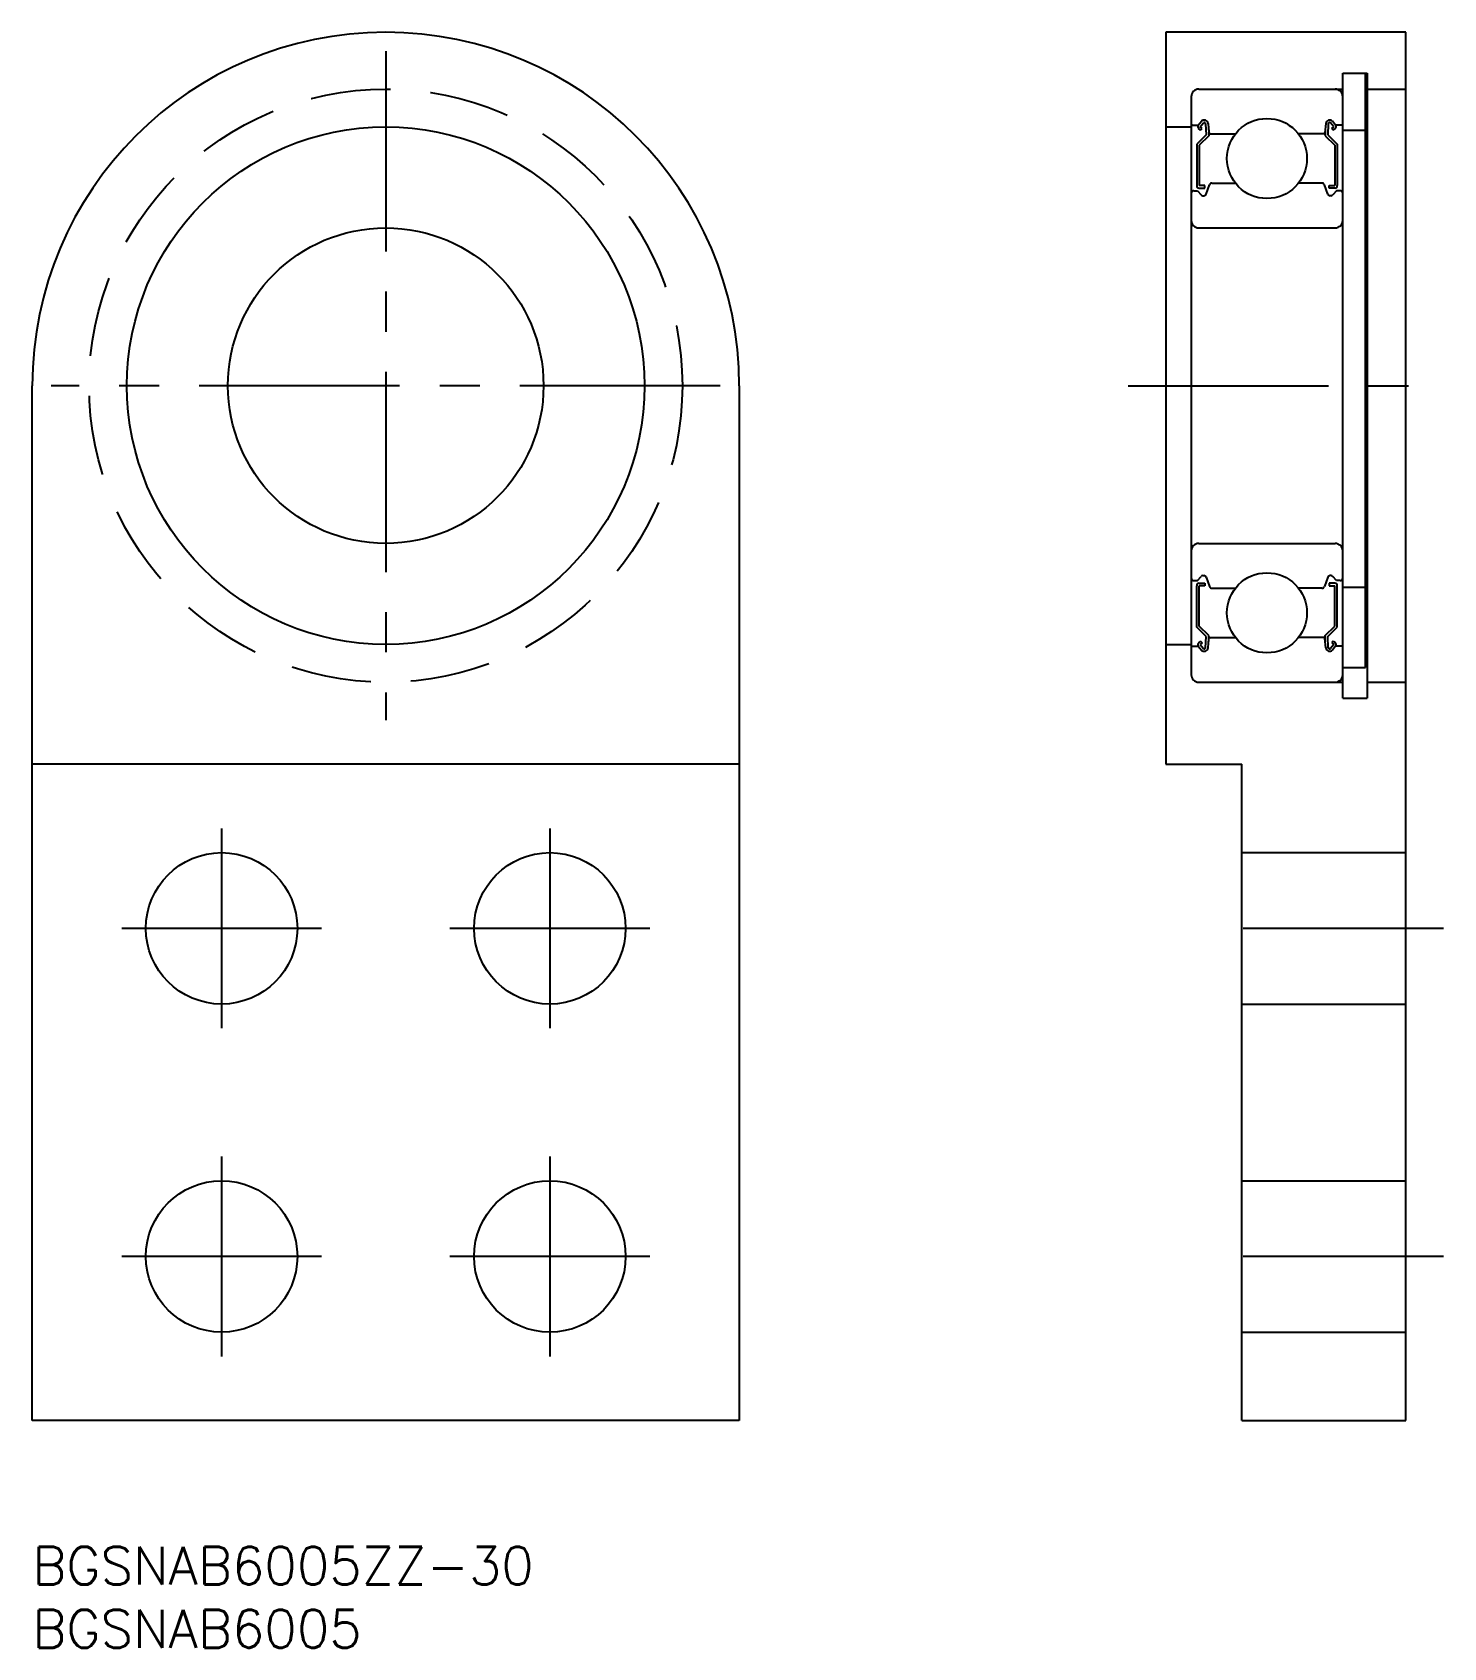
# Model space of a CAD drawing. Extents: x 0 to 112, y -8 to 120.
import ezdxf

# ---------------------------------------------------------------- set-up
doc = ezdxf.new("R2010")
doc.units = 0
doc.header["$LTSCALE"] = 0.5
doc.linetypes.add('CENTER', pattern=[50.8, 31.75, -6.35, 6.35, -6.35])
doc.linetypes.add('DASHED', pattern=[19.05, 12.7, -6.35])
for name, color, linetype in [('MSM_CENTER', 1, 'CENTER'), ('MSM_CONTINUOUS', 7, 'CONTINUOUS'), ('MSM_DASHED', 4, 'DASHED'), ('MSM_PART_NUMBER', 7, 'CONTINUOUS')]:
    doc.layers.add(name, color=color, linetype=linetype)
doc.styles.get("Standard").update_dxf_attribs({"font": 'txt.shx', "height": 3, "bigfont": 'bigfont.shx'})

# ---------------------------------------------------------------- blocks, each defined once
blk = doc.blocks.new('*U7')
at = {"layer": 'MSM_PART_NUMBER'}
blk.add_text('BGSNAB6005ZZ-30', height=3, dxfattribs=at).set_placement((0, -3))
blk = doc.blocks.new('*U8')
at = {"layer": 'MSM_PART_NUMBER'}
blk.add_text('BGSNAB6005', height=3, dxfattribs=at).set_placement((0, -8))

msp = doc.modelspace()

# ---------------------------------------------------------------- linework, layer by layer
at = {"layer": 'MSM_CENTER'}
for p, q in [((28, 118.5), (28, 65.5)), ((54.5, 92), (1.5, 92)), ((86.81, 92), (111.81, 92)), ((15, 56.92), (15, 41.08)), ((41, 56.92), (41, 41.08)), ((22.92, 49), (7.08, 49)), ((48.92, 49), (33.08, 49)), ((111.81, 49), (92.81, 49)), ((15, 30.92), (15, 15.08)), ((41, 30.92), (41, 15.08)), ((22.92, 23), (7.08, 23)), ((48.92, 23), (33.08, 23)), ((111.81, 23), (92.81, 23))]:
    msp.add_line(p, q, dxfattribs=at)
at = {"layer": 'MSM_CONTINUOUS'}
for p, q in [((89.81, 120), (89.81, 62)), ((108.81, 120), (89.81, 120)), ((108.81, 10), (108.81, 120)), ((103.81, 67.25), (103.81, 116.75)), ((103.81, 116.75), (105.76, 116.75)), ((105.61, 69.68, 1.25), (105.61, 116.75, 1.25)), ((105.76, 116.75), (105.76, 67.25)), ((92.41, 115.5), (103.81, 115.5)), ((105.76, 115.5), (108.81, 115.5)), ((91.81, 114.9), (91.81, 69.1)), ((91.91, 112.65), (92.37, 112.65)), ((92.37, 112.65), (92.62, 112.95)), ((92.53, 112.52), (92.78, 112.82)), ((92.95, 112.76), (93, 111.88)), ((93.15, 112.78), (93.22, 112.04)), ((102.47, 112.78), (102.41, 112.04)), ((102.67, 112.76), (102.63, 111.88)), ((103.1, 112.52), (102.85, 112.82)), ((103.25, 112.65), (103, 112.95)), ((103.71, 112.65), (103.25, 112.65)), ((89.81, 112.5), (91.81, 112.5)), ((93, 111.88), (92.25, 111.13)), ((92.55, 112.24), (92.4, 112.37)), ((93.2, 111.8), (92.45, 111.05)), ((92.68, 112.39), (92.53, 112.52)), ((92.55, 112.24), (92.68, 112.39)), ((93.2, 112.27), (93.2, 111.8)), ((93.32, 111.95), (95.31, 111.95)), ((102.31, 111.95), (100.32, 111.95)), ((102.43, 112.27), (102.43, 111.8)), ((102.43, 111.8), (103.18, 111.05)), ((102.63, 111.88), (103.38, 111.13)), ((102.95, 112.39), (103.1, 112.52)), ((103.07, 112.24), (102.95, 112.39)), ((103.07, 112.24), (103.23, 112.37)), ((103.81, 112.25), (105.61, 112.25)), ((92.25, 111.13), (92.25, 107.85)), ((92.45, 111.05), (92.45, 107.85)), ((103.18, 111.05), (103.18, 107.85)), ((103.38, 111.13), (103.38, 107.85)), ((92.9, 107.85), (92.45, 107.85)), ((92.45, 107.65), (92.9, 107.65)), ((92.9, 107.65), (92.9, 107.85)), ((92.99, 107.18), (93.26, 107.92)), ((93.45, 108.05), (95.31, 108.05)), ((102.17, 108.05), (100.32, 108.05)), ((102.63, 107.18), (102.36, 107.92)), ((102.73, 107.65), (102.73, 107.85)), ((102.73, 107.85), (103.18, 107.85)), ((103.18, 107.65), (102.73, 107.65)), ((92.01, 107.45), (92.31, 107.45)), ((92.31, 107.45), (92.59, 107.12)), ((92.74, 107.05), (92.81, 107.05)), ((102.88, 107.05), (102.82, 107.05)), ((103.31, 107.45), (103.04, 107.12)), ((103.61, 107.45), (103.31, 107.45)), ((92.41, 104.5), (103.21, 104.5)), ((0, 10), (0, 92)), ((56, 92), (56, 10)), ((92.41, 79.5), (103.21, 79.5)), ((92.31, 76.55), (92.59, 76.88)), ((92.74, 76.95), (92.81, 76.95)), ((92.99, 76.82), (93.26, 76.08)), ((102.63, 76.82), (102.36, 76.08)), ((102.88, 76.95), (102.82, 76.95)), ((103.31, 76.55), (103.04, 76.88)), ((92.01, 76.55), (92.31, 76.55)), ((92.25, 72.87), (92.25, 76.15)), ((92.45, 76.35), (92.9, 76.35)), ((92.45, 72.95), (92.45, 76.15)), ((92.9, 76.15), (92.45, 76.15)), ((92.9, 76.35), (92.9, 76.15)), ((93.45, 75.95), (95.31, 75.95)), ((102.17, 75.95), (100.32, 75.95)), ((102.73, 76.35), (102.73, 76.15)), ((103.18, 76.35), (102.73, 76.35)), ((102.73, 76.15), (103.18, 76.15)), ((103.18, 72.95), (103.18, 76.15)), ((103.61, 76.55), (103.31, 76.55)), ((103.38, 72.87), (103.38, 76.15)), ((105.61, 76), (103.81, 76)), ((93, 72.12), (92.25, 72.87)), ((92.55, 71.76), (92.4, 71.63)), ((93.2, 72.2), (92.45, 72.95)), ((92.55, 71.76), (92.68, 71.61)), ((92.95, 71.24), (93, 72.12)), ((93.15, 71.22), (93.22, 71.96)), ((93.2, 71.73), (93.2, 72.2)), ((93.32, 72.05), (95.31, 72.05)), ((102.31, 72.05), (100.32, 72.05)), ((102.47, 71.22), (102.41, 71.96)), ((102.43, 72.2), (103.18, 72.95)), ((102.43, 71.73), (102.43, 72.2)), ((102.63, 72.12), (103.38, 72.87)), ((102.67, 71.24), (102.63, 72.12)), ((103.07, 71.76), (102.95, 71.61)), ((103.07, 71.76), (103.23, 71.63)), ((89.81, 71.5), (91.81, 71.5)), ((91.91, 71.35), (92.37, 71.35)), ((92.37, 71.35), (92.62, 71.05)), ((92.68, 71.61), (92.53, 71.48)), ((92.53, 71.48), (92.78, 71.18)), ((103.1, 71.48), (102.85, 71.18)), ((102.95, 71.61), (103.1, 71.48)), ((103.25, 71.35), (103, 71.05)), ((103.71, 71.35), (103.25, 71.35)), ((103.81, 69.68), (105.61, 69.68)), ((92.41, 68.5), (103.81, 68.5)), ((95.31, 68.5), (95.31, 68.5)), ((105.76, 68.5), (108.81, 68.5)), ((103.81, 67.25), (105.76, 67.25)), ((56, 62), (0, 62)), ((89.81, 62), (95.81, 62)), ((95.81, 10), (95.81, 62)), ((95.81, 55), (108.81, 55)), ((95.81, 43), (108.81, 43)), ((95.81, 29), (108.81, 29)), ((95.81, 17), (108.81, 17)), ((56, 10), (0, 10)), ((95.81, 10), (108.81, 10))]:
    msp.add_line(p, q, dxfattribs=at)
for centre, radius in [((97.81, 110), 3.17), ((28, 92), 20.5), ((28, 92), 12.5), ((97.81, 74), 3.17), ((15, 49), 6), ((41, 49), 6), ((15, 23), 6), ((41, 23), 6)]:
    msp.add_circle(centre, radius, dxfattribs=at)
for centre, radius, start, end in [((28, 92), 28, 0, 180), ((92.41, 114.9), 0.6, 90, 180), ((103.21, 114.9), 0.6, 0, 90), ((91.91, 112.75), 0.1, 180, 270), ((92.53, 112.52), 0.2, 140.0012, 230.0863), ((92.85, 112.75), 0.3, 4.9967, 140.0012), ((92.85, 112.75), 0.1, 2.8198, 140.0023), ((102.77, 112.75), 0.3, 39.9988, 175.0033), ((102.77, 112.75), 0.1, 39.9977, 177.1802), ((103.1, 112.52), 0.2, 309.9137, 39.9988), ((103.71, 112.75), 0.1, 270, 0), ((93.32, 112.05), 0.1, 184.9967, 270), ((102.31, 112.05), 0.1, 270, 355.0033), ((92.45, 107.85), 0.2, 180, 270), ((93.45, 107.85), 0.2, 90, 159.9921), ((102.17, 107.85), 0.2, 20.0079, 90), ((103.18, 107.85), 0.2, 270, 0), ((92.01, 107.25), 0.2, 90, 180), ((92.74, 107.25), 0.2, 219.9945, 270), ((92.81, 107.25), 0.2, 270, 339.9921), ((102.82, 107.25), 0.2, 200.0079, 270), ((102.88, 107.25), 0.2, 270, 320.0055), ((103.61, 107.25), 0.2, 0, 90), ((92.41, 105.1), 0.6, 180, 270), ((103.21, 105.1), 0.6, 270, 0), ((92.41, 78.9), 0.6, 90, 180), ((103.21, 78.9), 0.6, 0, 90), ((92.74, 76.75), 0.2, 90, 140.0055), ((92.81, 76.75), 0.2, 20.0079, 90), ((102.82, 76.75), 0.2, 90, 159.9921), ((102.88, 76.75), 0.2, 39.9945, 90), ((92.01, 76.75), 0.2, 180, 270), ((92.45, 76.15), 0.2, 90, 180), ((93.45, 76.15), 0.2, 200.0079, 270), ((102.17, 76.15), 0.2, 270, 339.9921), ((103.18, 76.15), 0.2, 0, 90), ((103.61, 76.75), 0.2, 270, 0), ((93.32, 71.95), 0.1, 90, 175.0033), ((102.31, 71.95), 0.1, 4.9967, 90), ((91.91, 71.25), 0.1, 90, 180), ((92.53, 71.48), 0.2, 129.9137, 219.9988), ((92.85, 71.25), 0.3, 219.9988, 355.0033), ((92.85, 71.25), 0.1, 219.9977, 357.1802), ((102.77, 71.25), 0.3, 184.9967, 320.0012), ((102.77, 71.25), 0.1, 182.8198, 320.0023), ((103.1, 71.48), 0.2, 320.0012, 50.0863), ((103.71, 71.25), 0.1, 0, 90), ((92.41, 69.1), 0.6, 180, 270), ((103.21, 69.1), 0.6, 270, 0)]:
    msp.add_arc(centre, radius, start, end, dxfattribs=at)
at = {"layer": 'MSM_DASHED'}
msp.add_circle((28, 92), 23.5, dxfattribs=at)

# ---------------------------------------------------------------- block references
at = {"layer": 'MSM_CONTINUOUS'}
for name in ['*U7', '*U8']:
    msp.add_blockref(name, (0, 0), dxfattribs=at)

doc.saveas('drawing.dxf')
